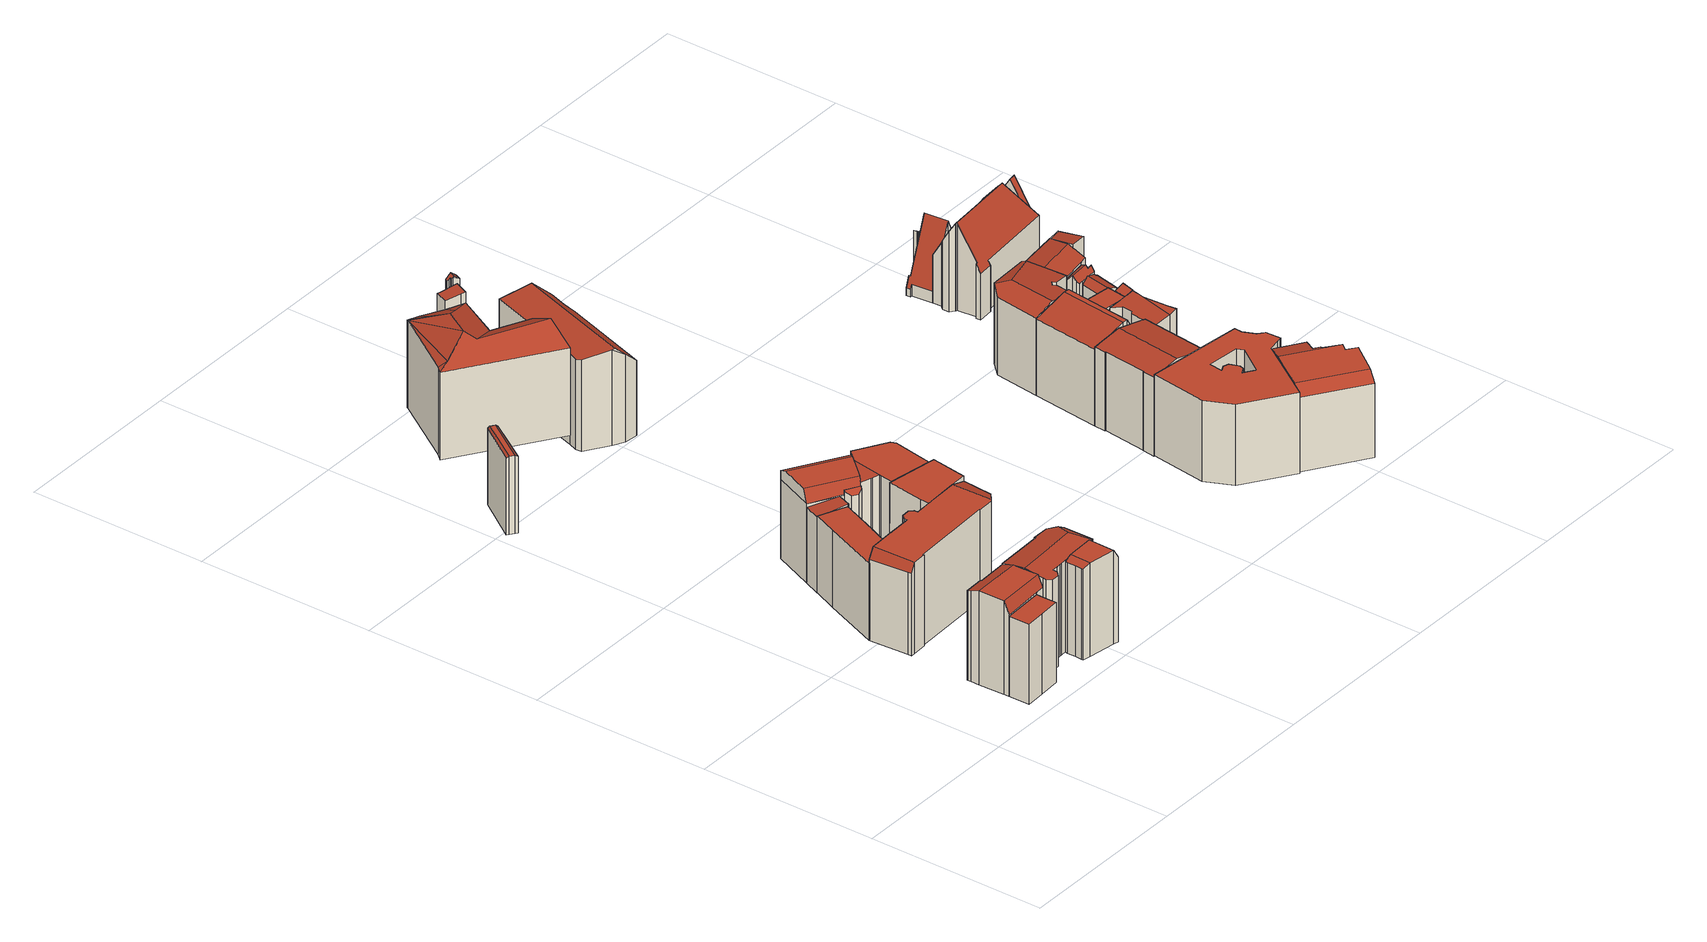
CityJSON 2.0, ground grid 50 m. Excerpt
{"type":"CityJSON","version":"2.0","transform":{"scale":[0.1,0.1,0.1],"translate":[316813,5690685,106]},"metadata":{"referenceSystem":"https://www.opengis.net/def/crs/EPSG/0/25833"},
"CityObjects":{
"building1":{"type":"Building","attributes":{"Gemeindeschluessel":14713000,"Geometrietyp2DReferenz":"3000","function":"31001_9998","roofType":"9999"},"children":["building1-1","building1-2","building1-3","building1-4"]},
"building1-1":{"type":"BuildingPart","attributes":{"Dachtyp_tdc":"tdcPolyFlatRoof","Dachneigung":0,"QualitaetDacherkennung":43,"Geometrietyp2DReferenz":"3000","roofType":"1000","measuredHeight":22.68},"parents":["building1"],"geometry":[{"type":"MultiSurface","lod":"2","boundaries":[[[0,1,2,3]],[[1,4,5,2]],[[4,6,7,5]],[[6,8,9,7]],[[8,10,11,9]],[[10,8,6,4,1,0]],[[3,2,5,7,9,11]],[[3,11,10,0]]],"semantics":{"surfaces":[{"type":"WallSurface"},{"type":"RoofSurface"},{"type":"GroundSurface"},{"type":"ClosureSurface"}],"values":[0,0,0,0,0,1,2,3]}}]},
"building1-2":{"type":"BuildingPart","attributes":{"Dachtyp_tdc":"tdcFreeFormRoof","Dachneigung":10.24,"QualitaetDacherkennung":40,"Geometrietyp2DReferenz":"3000","roofType":"5000","measuredHeight":27},"parents":["building1"],"geometry":[{"type":"MultiSurface","lod":"2","boundaries":[[[12,13,14,15]],[[13,16,17,14]],[[16,18,19,17]],[[18,20,21,19]],[[20,22,23,21]],[[22,24,25,23]],[[24,26,27,28,25]],[[29,30,31,32,33]],[[30,34,35,31]],[[34,36,37,35]],[[36,38,39,37]],[[38,40,41,39]],[[40,42,43,41]],[[42,44,45,46,43]],[[47,48,49,50,51]],[[48,12,15,49]],[[52,44,42,40,53]],[[40,38,36,34,30,29,54,55,56,57,53]],[[57,58,59,60,26,24,22,20,18,16,13,12,48,47,61,62,63,64,52,53]],[[15,14,17,19,21,23,25,28,65,66,67,32,31,35,37,39,41,43,46,68,69,70,50,49]],[[60,27,26]],[[71,58,57]],[[66,65,59,58,71]],[[65,28,27,60,59]],[[29,33,54]],[[56,71,57]],[[33,32,67,55,54]],[[55,67,66,71,56]],[[72,45,44,52]],[[68,46,45,72]],[[64,72,52]],[[51,61,47]],[[50,70,62,61,51]],[[70,69,63,62]],[[69,68,72,64,63]]],"semantics":{"surfaces":[{"type":"WallSurface"},{"type":"RoofSurface"},{"type":"GroundSurface"},{"type":"ClosureSurface"}],"values":[0,0,0,0,0,0,0,0,0,0,0,0,0,0,0,0,1,1,1,2,0,0,3,3,0,0,3,3,0,3,0,0,3,3,3]}}]},
"building1-3":{"type":"BuildingPart","attributes":{"Dachtyp_tdc":"tdcCutGableRoof","Dachneigung":0.282,"QualitaetDacherkennung":69,"Geometrietyp2DReferenz":"3000","roofType":"9999","measuredHeight":26.64},"parents":["building1"],"geometry":[{"type":"MultiSurface","lod":"2","boundaries":[[[45,73,74,46]],[[73,75,76,74]],[[75,77,78,76]],[[77,79,80,78]],[[79,81,82,80]],[[81,83,84,82]],[[83,85,86,84]],[[85,51,50,86]],[[75,73,45,72,64,87]],[[88,61,51,85,83,81,79,77]],[[87,88,77,75]],[[46,74,76,78,80,82,84,86,50,70,69,68]],[[62,61,88]],[[70,50,51,61,62]],[[87,63,62,88]],[[63,69,70,62]],[[64,63,87]],[[45,46,68,72]],[[69,63,64,72,68]]],"semantics":{"surfaces":[{"type":"WallSurface"},{"type":"RoofSurface"},{"type":"GroundSurface"},{"type":"ClosureSurface"}],"values":[0,0,0,0,0,0,0,0,1,1,1,2,0,3,0,3,0,3,3]}}]},
"building1-4":{"type":"BuildingPart","attributes":{"Dachtyp_tdc":"tdcCutGableRoof","Dachneigung":0.435,"QualitaetDacherkennung":63,"Geometrietyp2DReferenz":"3000","roofType":"9999","measuredHeight":26.59},"parents":["building1"],"geometry":[{"type":"MultiSurface","lod":"2","boundaries":[[[27,89,0,3,28]],[[90,91,11,10]],[[91,92,93,11]],[[92,94,95,93]],[[94,96,97,95]],[[96,98,99,97]],[[98,100,101,99]],[[100,102,103,101]],[[102,104,105,103]],[[104,33,32,105]],[[92,91,90,89,27,60,106]],[[107,54,33,104,102,100,98,96,94]],[[106,58,71,56,107,94,92]],[[28,3,11,93,95,97,99,101,103,105,32,67,66,65]],[[90,10,0,89]],[[10,11,3,0]],[[55,54,107]],[[67,32,33,54,55]],[[106,59,58]],[[56,55,107]],[[59,65,66,71,58]],[[71,66,67,55,56]],[[60,59,106]],[[65,59,60,27,28]]],"semantics":{"surfaces":[{"type":"WallSurface"},{"type":"RoofSurface"},{"type":"GroundSurface"},{"type":"ClosureSurface"}],"values":[0,0,0,0,0,0,0,0,0,0,1,1,1,2,0,3,0,3,0,0,3,3,0,3]}}]},
"building2":{"type":"Building","attributes":{"Gemeindeschluessel":14713000,"Dachneigung":90,"Dachorientierung":33.78,"MittlereTraufHoehe":130.33,"QualitaetDacherkennung":100,"ObjektHoehe":22.27,"BodenHoehe":108.37,"Geometrietyp2DReferenz":"3000","AbsoluteHoehe":130.64,"Dachflaeche":45.67,"function":"31001_9998","roofType":"9999","measuredHeight":22.27,"storeysAboveGround":7},"geometry":[{"type":"MultiSurface","lod":"2","boundaries":[[[108,109,110,111]],[[109,112,113,110]],[[112,114,115,113]],[[114,116,117,115]],[[116,118,119,117]],[[118,120,121,119]],[[120,122,123,121]],[[122,124,125,123]],[[124,108,111,125]],[[118,116,114,112]],[[109,108,124,122,120]],[[120,118,112,109]],[[111,110,113,115,117,119,121,123,125]]],"semantics":{"surfaces":[{"type":"WallSurface"},{"type":"RoofSurface"},{"type":"GroundSurface"}],"values":[0,0,0,0,0,0,0,0,0,1,1,1,2]}}]},
"building3":{"type":"Building","attributes":{"Gemeindeschluessel":14713000,"Geometrietyp2DReferenz":"3000","function":"31001_9998","roofType":"9999"},"children":["building3-1","building3-2","building3-3","building3-4","building3-5"]},
"building3-1":{"type":"BuildingPart","attributes":{"Dachtyp_tdc":"tdcFreeFormRoof","Dachneigung":51.14,"QualitaetDacherkennung":22,"Geometrietyp2DReferenz":"3000","roofType":"5000","measuredHeight":11.32},"parents":["building3"],"geometry":[{"type":"MultiSurface","lod":"2","boundaries":[[[126,127,128,129]],[[127,130,131,128]],[[132,130,127,126]],[[132,126,133]],[[132,133,134,130]],[[129,128,131,135,136]],[[137,136,135,138]],[[137,138,134,133]],[[135,131,130,134,138]],[[129,136,137,133,126]]],"semantics":{"surfaces":[{"type":"WallSurface"},{"type":"RoofSurface"},{"type":"GroundSurface"},{"type":"ClosureSurface"}],"values":[0,0,1,1,1,2,3,3,3,3]}}]},
"building3-2":{"type":"BuildingPart","attributes":{"Dachtyp_tdc":"tdcPolyFlatRoof","Dachneigung":0,"QualitaetDacherkennung":30,"Geometrietyp2DReferenz":"3000","roofType":"1000","measuredHeight":21.73},"parents":["building3"],"geometry":[{"type":"MultiSurface","lod":"2","boundaries":[[[139,140,128,141]],[[140,142,126,129,128]],[[143,144,145,146]],[[143,147,148,144]],[[149,150,151,152]],[[150,153,154,151]],[[153,139,141,154]],[[153,150,149,155,147,143,156,142,140,139]],[[141,128,129,136,144,148,157,152,151,154]],[[133,126,142,156,158]],[[133,137,136,129,126]],[[146,159,158,156,143]],[[145,144,136,137]],[[145,137,133,158,159,146]],[[152,157,155,149]],[[157,148,147,155]]],"semantics":{"surfaces":[{"type":"WallSurface"},{"type":"RoofSurface"},{"type":"GroundSurface"},{"type":"ClosureSurface"}],"values":[0,0,0,0,0,0,0,1,2,0,3,0,3,3,3,3]}}]},
"building3-3":{"type":"BuildingPart","attributes":{"Dachtyp_tdc":"tdcGableRoof","Dachneigung":31.53,"QualitaetDacherkennung":59,"Geometrietyp2DReferenz":"3000","roofType":"3100","measuredHeight":12.82},"parents":["building3"],"geometry":[{"type":"MultiSurface","lod":"2","boundaries":[[[160,145,144,161]],[[160,162,159,146]],[[158,159,162,163]],[[160,146,145]],[[144,136,135,161]],[[136,144,145,137]],[[135,136,137,138]],[[161,135,138,160]],[[138,134,163,162,160]],[[163,134,133,158]],[[137,133,134,138]],[[145,146,159,158,133,137]]],"semantics":{"surfaces":[{"type":"WallSurface"},{"type":"RoofSurface"},{"type":"GroundSurface"},{"type":"ClosureSurface"}],"values":[0,1,1,0,2,3,3,3,3,0,3,3]}}]},
"building3-4":{"type":"BuildingPart","attributes":{"Dachtyp_tdc":"tdcPolyFlatRoof","Dachneigung":0,"QualitaetDacherkennung":69,"Geometrietyp2DReferenz":"3000","roofType":"1000","measuredHeight":25.88},"parents":["building3"],"geometry":[{"type":"MultiSurface","lod":"2","boundaries":[[[164,165,160,161,166]],[[167,168,169,131,130]],[[168,170,171,172,169]],[[170,168,167,173,165,164,174,175]],[[166,161,135,131,169,172,176]],[[163,162,160,165,173]],[[138,135,161,160]],[[138,160,162,163,134]],[[130,134,163,173,167]],[[138,134,130,131,135]],[[175,171,170]],[[166,176,174,164]],[[176,172,171,175,174]]],"semantics":{"surfaces":[{"type":"WallSurface"},{"type":"RoofSurface"},{"type":"GroundSurface"},{"type":"ClosureSurface"}],"values":[0,0,0,1,2,0,3,3,0,3,0,3,3]}}]},
"building3-5":{"type":"BuildingPart","attributes":{"Dachtyp_tdc":"tdcFreeFormRoof","Dachneigung":0.218,"QualitaetDacherkennung":49,"Geometrietyp2DReferenz":"3000","roofType":"5000","measuredHeight":25.93},"parents":["building3"],"geometry":[{"type":"MultiSurface","lod":"2","boundaries":[[[177,178,179,180]],[[178,181,182,179]],[[181,183,184,182]],[[183,185,186,184]],[[185,187,188,186]],[[187,164,166,188]],[[171,189,190,172]],[[189,191,192,190]],[[191,193,194,192]],[[193,195,196,194]],[[195,197,198,196]],[[197,199,200,198]],[[199,201,202,200]],[[201,203,204,202]],[[203,205,206,204]],[[205,207,208,206]],[[207,209,149,152,208]],[[210,148,147]],[[210,177,180,148]],[[191,189,171,175,211]],[[212,209,207,205,203]],[[203,201,199,197,195,193,191,211,164,187,185,183,181,178,177,210,212]],[[180,179,182,184,186,188,166,176,172,190,192,194,196,198,200,202,204,206,208,152,157,148]],[[174,164,211]],[[176,166,164,174]],[[175,174,211]],[[176,174,175,171,172]],[[155,149,209,212]],[[157,152,149,155]],[[147,155,212,210]],[[157,155,147,148]]],"semantics":{"surfaces":[{"type":"WallSurface"},{"type":"RoofSurface"},{"type":"GroundSurface"},{"type":"ClosureSurface"}],"values":[0,0,0,0,0,0,0,0,0,0,0,0,0,0,0,0,0,0,0,1,1,1,2,0,3,0,3,0,3,0,3]}}]},
"building4":{"type":"Building","attributes":{"Gemeindeschluessel":14713000,"Geometrietyp2DReferenz":"3000","function":"31001_9998","roofType":"9999"},"children":["building4-1","building4-2","building4-3","building4-4"]},
"building4-1":{"type":"BuildingPart","attributes":{"Dachtyp_tdc":"tdcPolyFlatRoof","Dachneigung":6.88,"QualitaetDacherkennung":59,"Geometrietyp2DReferenz":"3000","roofType":"2100","measuredHeight":22.54},"parents":["building4"],"geometry":[{"type":"MultiSurface","lod":"2","boundaries":[[[213,214,215,216]],[[214,217,218,215]],[[217,214,213,219,220]],[[221,222,216,215,218]],[[220,219,222,221]],[[219,213,216,222]],[[221,218,217,220]]],"semantics":{"surfaces":[{"type":"WallSurface"},{"type":"RoofSurface"},{"type":"GroundSurface"},{"type":"ClosureSurface"}],"values":[0,0,1,2,0,0,3]}}]},
"building4-2":{"type":"BuildingPart","attributes":{"Dachtyp_tdc":"tdcCutGableRoof","Dachneigung":0.321,"QualitaetDacherkennung":66,"Geometrietyp2DReferenz":"3000","roofType":"9999","measuredHeight":26.09},"parents":["building4"],"geometry":[{"type":"MultiSurface","lod":"2","boundaries":[[[223,220,221,224]],[[225,226,227,218,217]],[[226,228,229,227]],[[230,231,232,233]],[[234,235,236,237,238,239,225]],[[238,240,241,242,233,232,239]],[[223,235,234,220]],[[220,234,225]],[[226,231,230,228]],[[225,239,232,231,226]],[[229,243,244,224,221,218,227]],[[244,243,245,246]],[[243,229,228,245]],[[224,244,246,223]],[[217,220,225]],[[217,218,221,220]],[[246,236,235,223]],[[241,240,238,237]],[[242,241,237,236,246,245]],[[228,230,233,242,245]]],"semantics":{"surfaces":[{"type":"WallSurface"},{"type":"RoofSurface"},{"type":"GroundSurface"},{"type":"ClosureSurface"}],"values":[0,0,0,1,1,1,0,0,0,0,2,3,3,3,0,3,3,0,3,3]}}]},
"building4-3":{"type":"BuildingPart","attributes":{"Dachtyp_tdc":"tdcPolyFlatRoof","Dachneigung":35.67,"QualitaetDacherkennung":15,"Geometrietyp2DReferenz":"3000","roofType":"2100","measuredHeight":24.04},"parents":["building4"],"geometry":[{"type":"MultiSurface","lod":"2","boundaries":[[[247,248,235,223,224,249]],[[250,251,252,253]],[[251,254,255,252]],[[254,256,257,255]],[[256,247,249,257]],[[256,254,251,250,258,248,247]],[[249,224,244,253,252,255,257]],[[236,235,248,258]],[[246,244,224,223]],[[246,223,235,236]],[[246,236,258,250,253,244]]],"semantics":{"surfaces":[{"type":"WallSurface"},{"type":"RoofSurface"},{"type":"GroundSurface"},{"type":"ClosureSurface"}],"values":[0,0,0,0,0,1,2,0,3,3,3]}}]},
"building4-4":{"type":"BuildingPart","attributes":{"Dachtyp_tdc":"tdcFreeFormRoof","Dachneigung":0.096,"QualitaetDacherkennung":67,"Geometrietyp2DReferenz":"3000","roofType":"5000","measuredHeight":26.11},"parents":["building4"],"geometry":[{"type":"MultiSurface","lod":"2","boundaries":[[[259,260,261,262]],[[260,263,264,261]],[[263,265,250,253,264]],[[266,267,268,229,228,230]],[[267,269,270,268]],[[269,271,272,270]],[[271,273,274,272]],[[273,275,276,274]],[[275,277,278,276]],[[277,279,280,278]],[[279,259,262,280]],[[275,273,271,269]],[[281,241,237,265,263,260,259,279]],[[269,267,266,281,279,277,275]],[[262,261,264,253,244,243,229,268,270,272,274,276,278,280]],[[242,241,281]],[[237,236,258,250,265]],[[243,244,246,245]],[[245,246,236,237,241,242]],[[244,253,250,258,236,246]],[[230,233,242,281,266]],[[243,245,228,229]],[[228,245,242,233,230]]],"semantics":{"surfaces":[{"type":"WallSurface"},{"type":"RoofSurface"},{"type":"GroundSurface"},{"type":"ClosureSurface"}],"values":[0,0,0,0,0,0,0,0,0,0,0,1,1,1,2,0,0,3,3,3,0,3,3]}}]},
"building5":{"type":"Building","attributes":{"Gemeindeschluessel":14713000,"Dachtyp_tdc":"tdcFreeFormRoof","Dachneigung":28.12,"QualitaetDacherkennung":8,"Geometrietyp2DReferenz":"3000","function":"31001_9998","roofType":"5000","measuredHeight":29.48},"geometry":[{"type":"MultiSurface","lod":"2","boundaries":[[[282,283,284,285]],[[283,286,287,284]],[[286,288,289,287]],[[288,290,291,289]],[[290,292,293,291]],[[292,294,295,293]],[[296,297,298,299,294,292]],[[296,292,290]],[[300,297,296,290,288]],[[300,288,286]],[[286,297,300]],[[283,297,286]],[[283,298,297]],[[283,301,298]],[[301,283,282]],[[301,282,302]],[[303,299,298,301,302,304]],[[299,303,305,294]],[[305,303,304]],[[294,305,306,295]],[[305,304,307,306]],[[307,308,285,284,287,289,291,293,295,306]],[[304,302,308,307]],[[302,282,285,308]]],"semantics":{"surfaces":[{"type":"WallSurface"},{"type":"RoofSurface"},{"type":"GroundSurface"}],"values":[0,0,0,0,0,0,1,1,1,1,1,1,1,1,1,1,1,1,0,0,0,2,0,0]}}]},
"building6":{"type":"Building","attributes":{"Dachtyp_tdc":"tdcPolyFlatRoof","Gemeindeschluessel":14713000,"Dachneigung":6.8,"QualitaetDacherkennung":21,"Geometrietyp2DReferenz":"3000","function":"31001_9998","roofType":"2100","measuredHeight":27.83},"geometry":[{"type":"MultiSurface","lod":"2","boundaries":[[[309,310,311,312]],[[310,313,314,311]],[[313,315,316,314]],[[315,317,318,316]],[[317,319,320,318]],[[319,309,312,320]],[[319,317,315,313,310,309]],[[312,311,314,316,318,320]]],"semantics":{"surfaces":[{"type":"WallSurface"},{"type":"RoofSurface"},{"type":"GroundSurface"}],"values":[0,0,0,0,0,0,1,2]}}]},
"building7":{"type":"Building","attributes":{"Dachtyp_tdc":"tdcFreeFormRoof","Gemeindeschluessel":14713000,"Dachneigung":42.8,"QualitaetDacherkennung":11,"Geometrietyp2DReferenz":"3000","function":"31001_9998","roofType":"5000","measuredHeight":27.36},"geometry":[{"type":"MultiSurface","lod":"2","boundaries":[[[321,322,323,324,325,326,327]],[[324,328,325]],[[329,327,326]],[[330,331,332,333,334,335,336,337,338,339,340]],[[322,321,331,330]],[[321,327,332,331]],[[327,329,333,332]],[[329,341,334,333]],[[341,342,335,334]],[[342,343,336,335]],[[343,344,337,336]],[[344,328,338,337]],[[328,324,339,338]],[[324,323,340,339]],[[323,322,330,340]],[[326,325,328,344,343,342,341,329]]],"semantics":{"surfaces":[{"type":"RoofSurface"},{"type":"WallSurface"},{"type":"GroundSurface"}],"values":[0,1,1,2,1,1,1,1,1,1,1,1,1,1,1,0]}}]},
"building8":{"type":"Building","attributes":{"Dachtyp_tdc":"tdcFreeFormRoof","Gemeindeschluessel":14713000,"Dachneigung":40.55,"QualitaetDacherkennung":43,"Geometrietyp2DReferenz":"3000","function":"31001_9998","roofType":"5000","measuredHeight":28.33},"geometry":[{"type":"MultiSurface","lod":"2","boundaries":[[[345,346,347,348]],[[346,349,350,347]],[[349,351,352,350]],[[351,353,354,352]],[[353,351,355,356]],[[357,358,359,356,355,349,346,345]],[[359,353,356]],[[351,349,355]],[[354,360,361,362,348,347,350,352]],[[353,359,360,354]],[[359,358,361,360]],[[358,357,362,361]],[[357,345,348,362]]],"semantics":{"surfaces":[{"type":"WallSurface"},{"type":"RoofSurface"},{"type":"GroundSurface"}],"values":[0,0,0,0,1,1,0,0,2,0,0,0,0]}}]},
"building9":{"type":"Building","attributes":{"Dachtyp_tdc":"tdcPolyFlatRoof","Gemeindeschluessel":14713000,"Dachneigung":0,"QualitaetDacherkennung":22,"Geometrietyp2DReferenz":"3000","function":"31001_9998","roofType":"1000","measuredHeight":23},"geometry":[{"type":"MultiSurface","lod":"2","boundaries":[[[363,364,365,366]],[[364,367,368,365]],[[367,369,370,368]],[[369,371,372,370]],[[371,373,374,372]],[[373,375,376,374]],[[375,377,378,376]],[[377,379,380,378]],[[379,381,382,380]],[[383,384,385,386]],[[384,387,388,385]],[[387,389,390,388]],[[389,391,392,390]],[[391,393,394,392]],[[393,395,396,394]],[[395,397,398,396]],[[397,399,400,398]],[[399,401,402,400]],[[401,383,386,402]],[[381,403,404,382]],[[403,405,406,404]],[[405,407,408,406]],[[407,363,366,408]],[[407,405,403,381,379,377,375,373,371,369,367,364,363],[383,401,399,397,395,393,391,389,387,384]],[[366,365,368,370,372,374,376,378,380,382,404,406,408],[386,385,388,390,392,394,396,398,400,402]]],"semantics":{"surfaces":[{"type":"WallSurface"},{"type":"RoofSurface"},{"type":"GroundSurface"}],"values":[0,0,0,0,0,0,0,0,0,0,0,0,0,0,0,0,0,0,0,0,0,0,0,1,2]}}]},
"building10":{"type":"Building","attributes":{"Dachtyp_tdc":"tdcFreeFormRoof","Gemeindeschluessel":14713000,"Dachneigung":10.22,"QualitaetDacherkennung":62,"Geometrietyp2DReferenz":"3000","function":"31001_9998","roofType":"5000","measuredHeight":23.83},"geometry":[{"type":"MultiSurface","lod":"2","boundaries":[[[409,410,411,412]],[[410,413,414,411]],[[413,415,416,414]],[[415,417,418,416]],[[417,419,420,418]],[[419,421,422,420]],[[421,423,424,422]],[[423,409,412,424]],[[423,421,425,426]],[[426,425,419,417,415,413,410,409]],[[421,419,425]],[[409,423,426]],[[412,411,414,416,418,420,422,424]]],"semantics":{"surfaces":[{"type":"WallSurface"},{"type":"RoofSurface"},{"type":"GroundSurface"}],"values":[0,0,0,0,0,0,0,0,1,1,0,0,2]}}]},
"building11":{"type":"Building","attributes":{"Dachtyp_tdc":"tdcFreeFormRoof","Gemeindeschluessel":14713000,"Dachneigung":2.39,"QualitaetDacherkennung":51,"Geometrietyp2DReferenz":"3000","function":"31001_9998","roofType":"5000","measuredHeight":23.47},"geometry":[{"type":"MultiSurface","lod":"2","boundaries":[[[427,428,429,430]],[[428,431,432,429]],[[431,433,434,432]],[[433,435,436,434]],[[435,437,438,436]],[[437,439,440,438]],[[439,441,442,440]],[[441,443,444,442]],[[443,445,446,444]],[[445,447,448,446]],[[447,449,450,448]],[[449,451,452,450]],[[451,453,454,452]],[[453,455,456,454]],[[455,457,458,456]],[[457,427,430,458]],[[445,443,459,460]],[[461,462,463,464,465,466,467,468]],[[469,470,471,468,467,472,460,459,473]],[[439,469,473,441]],[[441,473,459,443]],[[447,460,472,449]],[[449,472,467,451]],[[433,468,471,435]],[[435,471,470,437]],[[437,470,469,439]],[[431,461,468,433]],[[451,467,466,453]],[[453,466,465,455]],[[455,465,464,457]],[[457,464,463,427]],[[427,463,462,428]],[[428,462,461,431]],[[445,460,447]],[[430,429,432,434,436,438,440,442,444,446,448,450,452,454,456,458]]],"semantics":{"surfaces":[{"type":"WallSurface"},{"type":"RoofSurface"},{"type":"GroundSurface"}],"values":[0,0,0,0,0,0,0,0,0,0,0,0,0,0,0,0,1,1,1,0,0,0,0,0,0,0,0,0,0,0,0,0,0,0,2]}}]},
"building12":{"type":"Building","attributes":{"Gemeindeschluessel":14713000,"Geometrietyp2DReferenz":"3000","function":"31001_9998","roofType":"9999"},"children":["building12-1","building12-2","building12-3","building12-4","building12-5"]},
"building12-1":{"type":"BuildingPart","attributes":{"Dachtyp_tdc":"tdcPolyFlatRoof","Dachneigung":8.44,"QualitaetDacherkennung":50,"Geometrietyp2DReferenz":"3000","roofType":"2100","measuredHeight":19.68},"parents":["building12"],"geometry":[{"type":"MultiSurface","lod":"2","boundaries":[[[474,475,476,477,478]],[[479,480,481,482,483]],[[480,484,485,481]],[[484,486,487,485]],[[486,488,489,487]],[[488,490,491,489]],[[490,488,486,484,480,479,475,474,492,493]],[[478,477,482,481,485,487,489,491,494]],[[479,483,476,475]],[[483,482,477,476]],[[492,495,496,493]],[[478,494,496,495,492,474]],[[496,494,491,490,493]]],"semantics":{"surfaces":[{"type":"WallSurface"},{"type":"RoofSurface"},{"type":"GroundSurface"},{"type":"ClosureSurface"}],"values":[0,0,0,0,0,0,1,2,0,3,0,3,3]}}]},
"building12-2":{"type":"BuildingPart","attributes":{"Dachtyp_tdc":"tdcPolyFlatRoof","Dachneigung":16.2,"QualitaetDacherkennung":53,"Geometrietyp2DReferenz":"3000","roofType":"2100","measuredHeight":19.94},"parents":["building12"],"geometry":[{"type":"MultiSurface","lod":"2","boundaries":[[[497,498,474,478,499]],[[497,500,501,495,492,498]],[[478,494,502,503,499]],[[501,500,503,502,504]],[[500,497,499,503]],[[492,474,498]],[[495,496,494,478,474,492]],[[504,496,495,501]],[[504,502,494,496]]],"semantics":{"surfaces":[{"type":"WallSurface"},{"type":"RoofSurface"},{"type":"GroundSurface"},{"type":"ClosureSurface"}],"values":[0,1,2,0,0,0,3,0,3]}}]},
"building12-3":{"type":"BuildingPart","attributes":{"Dachtyp_tdc":"tdcCutGableRoof","Dachneigung":17.6,"QualitaetDacherkennung":41,"Geometrietyp2DReferenz":"3000","roofType":"9999","measuredHeight":24.92},"parents":["building12"],"geometry":[{"type":"MultiSurface","lod":"2","boundaries":[[[505,506,507,420]],[[506,508,509,507]],[[508,510,511,509]],[[510,512,513,511]],[[512,514,515,513]],[[514,516,517,518,515]],[[519,520,521,522,523]],[[520,524,525,521]],[[524,526,527,525]],[[526,528,529,527]],[[528,530,531,529]],[[530,505,420,531]],[[510,508,506,505,530]],[[528,526,524,520,519,516,514,512]],[[530,528,512,510]],[[420,507,509,511,513,515,518,522,521,525,527,529,531]],[[523,517,516,519]],[[523,522,518,517]]],"semantics":{"surfaces":[{"type":"WallSurface"},{"type":"RoofSurface"},{"type":"GroundSurface"},{"type":"ClosureSurface"}],"values":[0,0,0,0,0,0,0,0,0,0,0,0,1,1,1,2,0,3]}}]},
"building12-4":{"type":"BuildingPart","attributes":{"Dachtyp_tdc":"tdcPolyFlatRoof","Dachneigung":0,"QualitaetDacherkennung":10,"Geometrietyp2DReferenz":"3000","roofType":"1000","measuredHeight":19.01},"parents":["building12"],"geometry":[{"type":"MultiSurface","lod":"2","boundaries":[[[517,532,533,518]],[[532,534,535,533]],[[534,504,502,535]],[[536,537,538,491,490]],[[537,523,522,538]],[[523,537,536,493,496,504,534,532,517]],[[518,533,535,502,494,491,538,522]],[[494,502,504,496]],[[490,493,536]],[[494,496,493,490,491]],[[518,522,523,517]]],"semantics":{"surfaces":[{"type":"WallSurface"},{"type":"RoofSurface"},{"type":"GroundSurface"},{"type":"ClosureSurface"}],"values":[0,0,0,0,0,1,2,3,0,3,3]}}]},
"building12-5":{"type":"BuildingPart","attributes":{"Dachtyp_tdc":"tdcPolyFlatRoof","Dachneigung":17.31,"QualitaetDacherkennung":53,"Geometrietyp2DReferenz":"3000","roofType":"2100","measuredHeight":20.05},"parents":["building12"],"geometry":[{"type":"MultiSurface","lod":"2","boundaries":[[[476,539,540,477]],[[539,541,542,540]],[[541,483,482,542]],[[541,539,476,483]],[[482,477,540,542]],[[477,482,483,476]]],"semantics":{"surfaces":[{"type":"WallSurface"},{"type":"RoofSurface"},{"type":"GroundSurface"},{"type":"ClosureSurface"}],"values":[0,0,0,1,2,3]}}]},
"building13":{"type":"Building","attributes":{"Gemeindeschluessel":14713000,"Dachneigung":90,"Dachorientierung":0,"MittlereTraufHoehe":127.31,"QualitaetDacherkennung":67,"ObjektHoehe":15.53,"BodenHoehe":111.78,"Geometrietyp2DReferenz":"3000","AbsoluteHoehe":127.31,"Dachflaeche":2.28,"function":"31001_9998","roofType":"1000","measuredHeight":15.53,"storeysAboveGround":5},"geometry":[{"type":"MultiSurface","lod":"2","boundaries":[[[543,544,545,546]],[[544,547,548,545]],[[547,549,550,548]],[[549,551,552,550]],[[551,543,546,552]],[[551,549,547,544,543]],[[546,545,548,550,552]]],"semantics":{"surfaces":[{"type":"WallSurface"},{"type":"RoofSurface"},{"type":"GroundSurface"}],"values":[0,0,0,0,0,1,2]}}]},
"building14":{"type":"Building","attributes":{"Dachtyp_tdc":"tdcFreeFormRoof","Gemeindeschluessel":14713000,"Dachneigung":10.31,"QualitaetDacherkennung":35,"Geometrietyp2DReferenz":"3000","function":"31001_9998","roofType":"5000","measuredHeight":24.28},"geometry":[{"type":"MultiSurface","lod":"2","boundaries":[[[553,554,507,509]],[[554,555,556,507]],[[555,557,558,556]],[[557,559,560,558]],[[559,561,562,560]],[[561,563,564,562]],[[563,565,566,564]],[[565,567,568,566]],[[567,569,570,568]],[[569,571,515,570]],[[571,553,509,515]],[[572,573,559,557,574]],[[575,572,574,555,554,553]],[[571,569,567,565,563,561,573,572,575]],[[561,559,573]],[[553,571,575]],[[557,555,574]],[[509,507,556,558,560,562,564,566,568,570,515]]],"semantics":{"surfaces":[{"type":"WallSurface"},{"type":"RoofSurface"},{"type":"GroundSurface"}],"values":[0,0,0,0,0,0,0,0,0,0,0,1,1,1,0,0,0,2]}}]},
"building15":{"type":"Building","attributes":{"Gemeindeschluessel":14713000,"Geometrietyp2DReferenz":"3000","function":"31001_9998","roofType":"9999"},"children":["building15-1","building15-2","building15-3","building15-4"]},
"building15-1":{"type":"BuildingPart","attributes":{"Dachtyp_tdc":"tdcFreeFormRoof","Dachneigung":50.56,"QualitaetDacherkennung":13,"Geometrietyp2DReferenz":"3000","roofType":"5000","measuredHeight":20.48},"parents":["building15"],"geometry":[{"type":"MultiSurface","lod":"2","boundaries":[[[576,577,578,579]],[[577,580,581,578]],[[580,582,583,581]],[[582,584,585,586,583]],[[587,588,589,590,591]],[[588,592,593,589]],[[592,594,595,593]],[[594,596,597,595]],[[596,598,562,597]],[[598,599,600,562]],[[594,592,588,587,601,602,603,584,582,580,577]],[[577,576,599,598,596,594]],[[600,579,578,581,583,586,604,590,589,593,595,597,562]],[[576,579,600,599]],[[603,585,584]],[[591,601,587]],[[590,604,602,601,591]],[[604,586,585,603,602]]],"semantics":{"surfaces":[{"type":"WallSurface"},{"type":"RoofSurface"},{"type":"GroundSurface"},{"type":"ClosureSurface"}],"values":[0,0,0,0,0,0,0,0,0,0,1,1,2,3,0,0,3,3]}}]},
"building15-2":{"type":"BuildingPart","attributes":{"Dachtyp_tdc":"tdcFreeFormRoof","Dachneigung":21.98,"QualitaetDacherkennung":34,"Geometrietyp2DReferenz":"3000","roofType":"5000","measuredHeight":18.86},"parents":["building15"],"geometry":[{"type":"MultiSurface","lod":"2","boundaries":[[[605,606,607,608]],[[606,609,535,607]],[[609,610,611,535]],[[610,612,533,611]],[[612,591,590,533]],[[585,613,614,586]],[[613,605,608,614]],[[615,601,591,612,610]],[[610,609,606,605,613,585,603,615]],[[608,607,535,611,533,590,604,586,614]],[[602,601,615]],[[604,590,591,601,602]],[[603,602,615]],[[604,602,603,585,586]]],"semantics":{"surfaces":[{"type":"WallSurface"},{"type":"RoofSurface"},{"type":"GroundSurface"},{"type":"ClosureSurface"}],"values":[0,0,0,0,0,0,0,1,1,2,0,3,0,3]}}]},
"building15-3":{"type":"BuildingPart","attributes":{"Dachtyp_tdc":"tdcPolyFlatRoof","Dachneigung":15.14,"QualitaetDacherkennung":76,"Geometrietyp2DReferenz":"3000","roofType":"2100","measuredHeight":22.83},"parents":["building15"],"geometry":[{"type":"MultiSurface","lod":"2","boundaries":[[[616,617,618,619]],[[617,620,621,618]],[[620,622,623,624,625,621]],[[620,617,616,626,627,622]],[[625,619,618,621]],[[627,628,623,622]],[[616,619,625,624,626]],[[626,624,623,628,627]]],"semantics":{"surfaces":[{"type":"WallSurface"},{"type":"RoofSurface"},{"type":"GroundSurface"},{"type":"ClosureSurface"}],"values":[0,0,0,1,2,0,3,3]}}]},
"building15-4":{"type":"BuildingPart","attributes":{"Dachtyp_tdc":"tdcGableRoof","Dachneigung":12.53,"QualitaetDacherkennung":78,"Geometrietyp2DReferenz":"3000","roofType":"3100","measuredHeight":22.24},"parents":["building15"],"geometry":[{"type":"MultiSurface","lod":"2","boundaries":[[[624,629,630,625]],[[629,631,576,579,630]],[[632,633,560,600,599]],[[633,634,616,619,560]],[[635,636,628,627,637]],[[631,638,623,628,636,632]],[[624,623,638,629]],[[629,638,631]],[[633,635,637,634]],[[632,636,635,633]],[[619,625,630,579,600,560]],[[626,616,634]],[[625,619,616,626,624]],[[599,576,631,632]],[[599,600,579,576]],[[627,626,634,637]],[[628,623,624,626,627]]],"semantics":{"surfaces":[{"type":"WallSurface"},{"type":"RoofSurface"},{"type":"GroundSurface"},{"type":"ClosureSurface"}],"values":[0,0,0,0,1,1,0,0,0,0,2,0,3,0,3,0,3]}}]},
"building16":{"type":"Building","attributes":{"name":"Thomashaus","Gemeindeschluessel":14713000,"Geometrietyp2DReferenz":"3000","function":"31001_9998","roofType":"9999"},"children":["building16-1","building16-2","building16-3","building16-4","building16-5","building16-6","building16-7","building16-8"]},
"building16-1":{"type":"BuildingPart","attributes":{"Dachtyp_tdc":"tdcPolyFlatRoof","Dachneigung":43.55,"QualitaetDacherkennung":31,"Geometrietyp2DReferenz":"3000","roofType":"2100","measuredHeight":8.55},"parents":["building16"],"geometry":[{"type":"MultiSurface","lod":"2","boundaries":[[[639,640,641]],[[639,642,643,640]],[[644,645,646,642,639,647,648,649]],[[650,640,643,651,652]],[[641,647,639]],[[648,653,649]],[[641,640,650,654]],[[641,654,655,653,648,647]],[[651,643,642,646]],[[656,645,644]],[[652,651,646,645,656,657]],[[649,653,655,657,656,644]],[[655,654,650,652,657]]],"semantics":{"surfaces":[{"type":"WallSurface"},{"type":"RoofSurface"},{"type":"GroundSurface"},{"type":"ClosureSurface"}],"values":[0,0,1,2,0,0,3,3,3,0,3,0,3]}}]},
"building16-2":{"type":"BuildingPart","attributes":{"Dachtyp_tdc":"tdcGableRoof","Dachneigung":59.89,"QualitaetDacherkennung":65,"Geometrietyp2DReferenz":"3000","roofType":"3100","measuredHeight":21.53},"parents":["building16"],"geometry":[{"type":"MultiSurface","lod":"2","boundaries":[[[658,659,660,661]],[[659,662,663,660]],[[659,658,664]],[[658,665,666,664]],[[662,659,664,666,667]],[[668,661,660,663]],[[658,661,668,669,665]],[[669,670,665]],[[668,663,662,670,669]],[[666,665,670,667]],[[667,670,662]]],"semantics":{"surfaces":[{"type":"WallSurface"},{"type":"RoofSurface"},{"type":"GroundSurface"},{"type":"ClosureSurface"}],"values":[0,0,0,1,1,2,3,0,3,0,3]}}]},
"building16-3":{"type":"BuildingPart","attributes":{"Dachtyp_tdc":"tdcPolyFlatRoof","Dachneigung":59.27,"QualitaetDacherkennung":45,"Geometrietyp2DReferenz":"3000","roofType":"2100","measuredHeight":17.14},"parents":["building16"],"geometry":[{"type":"MultiSurface","lod":"2","boundaries":[[[671,672,658,661,673]],[[674,675,676,677,678]],[[675,671,673,676]],[[675,674,672,671]],[[673,661,668,677,676]],[[678,669,665,658,672,674]],[[668,661,658,665,669]],[[678,677,668,669]]],"semantics":{"surfaces":[{"type":"WallSurface"},{"type":"RoofSurface"},{"type":"GroundSurface"},{"type":"ClosureSurface"}],"values":[0,0,0,1,2,0,3,3]}}]},
"building16-4":{"type":"BuildingPart","attributes":{"Dachtyp_tdc":"tdcGableRoof","Dachneigung":52.3,"QualitaetDacherkennung":76,"Geometrietyp2DReferenz":"3000","roofType":"3100","measuredHeight":6.43},"parents":["building16"],"geometry":[{"type":"MultiSurface","lod":"2","boundaries":[[[679,680,681,682]],[[683,641,640,684]],[[654,679,682,650]],[[685,653,648,686,687,688]],[[689,687,686,647,641]],[[683,689,641]],[[679,685,688,680]],[[654,653,685,679]],[[682,681,684,640,650]],[[684,681,680,683]],[[650,640,641,654]],[[680,688,687,689,683]],[[686,648,647]],[[647,648,653,654,641]]],"semantics":{"surfaces":[{"type":"WallSurface"},{"type":"RoofSurface"},{"type":"GroundSurface"},{"type":"ClosureSurface"}],"values":[0,0,0,1,1,0,0,0,2,3,3,3,0,3]}}]},
"building16-5":{"type":"BuildingPart","attributes":{"Dachtyp_tdc":"tdcHipAndGableRoof","Dachneigung":59.98,"QualitaetDacherkennung":41,"Geometrietyp2DReferenz":"3000","roofType":"5000","measuredHeight":24.91},"parents":["building16"],"geometry":[{"type":"MultiSurface","lod":"2","boundaries":[[[690,691,692,693]],[[691,694,695,692]],[[694,696,697,695]],[[696,698,699,697]],[[698,700,701,699]],[[700,702,703,701]],[[702,704,705,703]],[[704,706,707,705]],[[706,708,709,707]],[[708,710,711,712,709]],[[713,684,714,715]],[[713,689,683,684]],[[716,717,682,681,680,688]],[[717,678,677,682]],[[718,719,720,663,662]],[[719,721,722,720]],[[721,723,724,722]],[[723,690,693,724]],[[719,718,667,670,669,725]],[[669,678,717,716,713,715,726,727,728,710,708,706,704,702,700,725]],[[700,698,696,694,691,690,723,721,719,725]],[[693,692,695,697,699,701,703,705,707,709,712,729,714,684,681,682,677,668,663,720,722,724]],[[728,711,710]],[[726,715,714,729,727]],[[727,729,712,711,728]],[[716,688,687,689,713]],[[680,681,684,683]],[[680,683,689,687,688]],[[677,678,669,668]],[[662,667,718]],[[663,668,669,670,662]],[[662,670,667]]],"semantics":{"surfaces":[{"type":"WallSurface"},{"type":"RoofSurface"},{"type":"GroundSurface"},{"type":"ClosureSurface"}],"values":[0,0,0,0,0,0,0,0,0,0,0,0,0,0,0,0,0,0,1,1,1,2,0,3,3,0,3,3,3,0,3,3]}}]},
"building16-6":{"type":"BuildingPart","attributes":{"Dachtyp_tdc":"tdcPolyFlatRoof","Dachneigung":33.99,"QualitaetDacherkennung":33,"Geometrietyp2DReferenz":"3000","roofType":"2100","measuredHeight":11.92},"parents":["building16"],"geometry":[{"type":"MultiSurface","lod":"2","boundaries":[[[730,731,732,733]],[[731,734,735,732]],[[731,730,736,645,656,737,738,739,740,741,742,743,744,745,746,734]],[[735,747,748,749,750,751,752,753,754,755,756,652,651,733,732]],[[734,746,747,735]],[[746,745,748,747]],[[745,744,749,748]],[[744,743,750,749]],[[743,742,751,750]],[[742,741,752,751]],[[741,740,753,752]],[[740,739,754,753]],[[739,738,757,755,754]],[[657,758,737,656]],[[657,652,756,758]],[[646,645,736]],[[651,652,657,656,645,646]],[[733,651,646,736,730]],[[758,757,738,737]],[[758,756,755,757]]],"semantics":{"surfaces":[{"type":"WallSurface"},{"type":"RoofSurface"},{"type":"GroundSurface"},{"type":"ClosureSurface"}],"values":[0,0,1,2,0,0,0,0,0,0,0,0,0,0,3,0,3,3,0,3]}}]},
"building16-7":{"type":"BuildingPart","attributes":{"Dachtyp_tdc":"tdcGableRoof","Dachneigung":67.14,"QualitaetDacherkennung":12,"Geometrietyp2DReferenz":"3000","roofType":"3100","measuredHeight":19.5},"parents":["building16"],"geometry":[{"type":"MultiSurface","lod":"2","boundaries":[[[759,715,714,643,642]],[[711,760,761,712]],[[760,762,763,761]],[[762,764,765,763]],[[764,766,767,765]],[[766,768,769,767]],[[768,770,771,769]],[[770,772,730,733,771]],[[770,768,766,764,762,760,711,728,773]],[[773,726,715,759,774,772,770]],[[643,714,729,712,761,763,765,767,769,771,733,651]],[[727,726,773]],[[729,714,715,726,727]],[[728,727,773]],[[711,712,729,727,728]],[[774,736,730,772]],[[733,730,736,646,651]],[[759,642,646,736,774]],[[642,643,651,646]]],"semantics":{"surfaces":[{"type":"WallSurface"},{"type":"RoofSurface"},{"type":"GroundSurface"},{"type":"ClosureSurface"}],"values":[0,0,0,0,0,0,0,0,1,1,2,0,3,0,3,0,3,0,3]}}]},
"building16-8":{"type":"BuildingPart","attributes":{"Dachtyp_tdc":"tdcPolyFlatRoof","Dachneigung":0,"QualitaetDacherkennung":81,"Geometrietyp2DReferenz":"3000","roofType":"1000","measuredHeight":4.72},"parents":["building16"],"geometry":[{"type":"MultiSurface","lod":"2","boundaries":[[[757,775,776,755]],[[775,777,778,776]],[[777,779,780,778]],[[779,781,782,780]],[[781,655,650,782]],[[655,781,779,777,775,757,758,657]],[[652,756,755,776,778,780,782,650]],[[756,652,657,758]],[[755,756,758,757]],[[652,650,655,657]]],"semantics":{"surfaces":[{"type":"WallSurface"},{"type":"RoofSurface"},{"type":"GroundSurface"},{"type":"ClosureSurface"}],"values":[0,0,0,0,0,1,2,3,3,3]}}]}
},
"vertices":[
[305,117,235],[305,93,235],[305,93,8],[305,117,8],[306,59,235],[306,59,8],[246,56,235],[246,56,8],[191,53,235],[191,53,8],[190,112,235],[190,112,8],
[400,121,268],[390,120,268],[390,120,8],[400,121,8],[374,120,268],[374,120,8],[375,109,266],[375,109,8],[364,98,265],[364,98,8],[342,98,265],[342,98,8],[331,108,267],[331,108,8],[331,118,268],[331,118,241],[331,118,8],[325,235,266],[462,239,267],[462,239,8],[325,235,8],[325,235,264],[462,241,266],[462,241,8],[462,243,266],[462,243,8],[509,243,266],[509,243,8],[529,223,270],[529,223,8],[539,212,266],[539,212,8],[537,126,268],[537,126,249],[537,126,8],[424,122,268],[408,121,268],[408,121,8],[424,122,8],[424,122,265],[536,126,268],[513,180,278],[326,217,270],[327,204,272],[327,194,274],[328,171,278],[330,146,273],[330,132,271],[330,131,271],[431,122,268],[445,122,268],[523,125,268],[526,125,268],[330,132,8],[328,171,8],[327,204,8],[536,126,8],[523,125,8],[445,122,8],[328,171,274],[536,126,250],
[535,48,249],[535,48,8],[521,51,274],[521,51,8],[444,63,274],[444,63,8],[422,67,265],[422,67,8],[422,71,265],[422,71,8],[423,90,265],[423,90,8],[423,114,265],[423,114,8],[523,125,274],[445,122,274],
[305,117,241],[190,112,239],[190,112,240],[189,126,273],[189,126,8],[187,199,274],[187,199,8],[186,223,266],[186,223,8],[186,231,263],[186,231,8],[186,234,262],[186,234,8],[240,236,262],[240,236,8],[240,232,264],[240,232,8],[330,132,273],[327,204,274],
[33,1458,241],[27,1462,246],[27,1462,24],[33,1458,24],[14,1471,246],[14,1471,24],[8,1475,241],[8,1475,24],[88,1590,241],[88,1590,24],[92,1587,246],[92,1587,24],[105,1579,246],[105,1579,24],[109,1576,241],[109,1576,24],[71,1517,241],[71,1517,24],
[336,695,114],[337,695,114],[337,695,15],[336,695,15],[440,653,114],[440,653,15],[343,680,129],[326,671,114],[435,654,114],[435,654,15],[326,671,15],[326,671,108],[435,654,108],
[342,709,233],[337,695,233],[342,709,15],[336,695,233],[298,603,233],[298,603,15],[298,603,108],[298,603,117],[264,521,233],[264,521,15],[175,518,233],[237,674,233],[237,674,15],[175,518,15],[265,742,233],[265,742,15],[191,518,233],[326,671,233],[191,518,15],[326,671,125],[315,643,144],
[422,551,108],[422,551,15],[429,609,144],[435,654,116],
[419,526,274],[422,551,274],[419,526,15],[440,653,274],[579,631,274],[579,631,15],[564,530,274],[564,530,260],[564,530,15],[435,654,274],[517,529,274],[519,529,274],[517,529,15],
[331,523,274],[330,530,274],[330,530,15],[331,523,15],[340,543,274],[340,543,15],[363,544,274],[363,544,15],[373,534,274],[373,534,15],[374,524,274],[374,524,15],[551,441,265],[551,441,15],[521,416,275],[521,416,15],[515,411,275],[515,411,15],[469,409,275],[469,409,15],[469,411,275],[469,411,15],[234,402,274],[234,402,15],[234,399,274],[234,399,15],[195,398,273],[195,398,15],[182,397,249],[182,397,15],[181,406,249],[181,406,15],[175,518,245],[264,521,274],[517,529,275],[191,518,273],
[342,709,239],[265,742,229],[265,742,14],[342,709,14],[285,788,229],[285,788,14],[344,708,239],[358,745,239],[358,745,14],[344,708,14],
[368,739,239],[368,739,14],[285,788,239],[333,902,239],[333,902,14],[488,810,239],[488,810,14],[488,810,264],[333,902,264],[324,880,274],[472,792,274],[358,745,241],[368,739,241],[406,717,241],[412,724,266],[414,727,275],[290,800,275],[438,754,274],[458,777,274],[460,779,274],[460,779,14],[406,717,14],[460,779,239],[406,717,239],
[366,736,251],[368,739,254],[366,736,14],[405,717,254],[402,712,250],[402,712,14],[405,717,14],[387,709,243],[387,709,14],[372,719,243],[372,719,14],[406,717,254],
[445,692,275],[431,701,271],[431,701,14],[445,692,14],[427,703,270],[427,703,14],[405,717,265],[488,810,275],[575,758,275],[575,758,14],[581,745,275],[581,745,14],[594,719,242],[594,719,14],[579,631,242],[579,631,14],[562,634,275],[562,634,14],[440,653,275],[440,653,14],[444,686,275],[444,686,14],[460,779,275],
[181,1808,281],[298,1986,281],[298,1986,32],[181,1808,32],[300,1990,281],[300,1990,32],[331,1977,281],[331,1977,32],[390,1945,281],[390,1945,32],[442,1923,281],[442,1923,32],[380,1805,281],[380,1805,32],[367,1896,310],[329,1885,325],[286,1811,327],[294,1777,314],[314,1942,302],[199,1793,294],[164,1789,281],[460,1683,322],[436,1607,281],[483,1756,281],[483,1756,32],[436,1607,32],[164,1789,32],
[390,1945,305],[405,1981,305],[405,1981,33],[390,1945,33],[417,1976,306],[417,1976,33],[460,1963,312],[460,1963,33],[442,1923,312],[442,1923,33],[431,1928,310],[431,1928,33],
[562,1505,220],[653,1756,212],[638,1780,233],[658,1830,230],[608,1852,280],[500,1521,280],[525,1509,254],[526,1887,263],[493,1525,278],[653,1756,6],[562,1505,6],[525,1509,6],[493,1525,6],[429,1568,6],[426,1584,6],[436,1607,6],[483,1756,6],[526,1887,6],[658,1830,6],[638,1780,6],[429,1568,265],[426,1584,263],[436,1607,264],[483,1756,263],
[470,1995,304],[468,1998,301],[468,1998,33],[470,1995,33],[471,2005,301],[471,2005,33],[497,1994,304],[497,1994,33],[490,1978,304],[490,1978,33],[484,2000,316],[477,1984,316],[474,1993,309],[472,1988,310],[474,1985,313],[474,1985,33],[472,1988,33],[474,1993,33],
[1182,430,280],[1352,410,280],[1352,410,50],[1182,430,50],[1458,398,280],[1458,398,50],[1456,377,280],[1456,377,50],[1471,343,280],[1471,343,50],[1489,329,280],[1489,329,50],[1491,286,280],[1491,286,50],[1487,285,280],[1487,285,50],[1475,283,280],[1475,283,50],[1441,277,280],[1441,277,50],[1396,323,280],[1389,341,280],[1389,341,50],[1396,323,50],[1298,351,280],[1298,351,50],[1294,313,280],[1294,313,50],[1311,321,280],[1311,321,50],[1325,316,280],[1325,316,50],[1336,290,280],[1336,290,50],[1332,277,280],[1332,277,50],[1315,268,280],[1315,268,50],[1345,248,280],[1345,248,50],[1329,107,280],[1329,107,50],[1196,197,280],[1196,197,50],[1162,271,280],[1162,271,50],
[1182,430,272],[1186,465,272],[1186,465,48],[1182,430,48],[1187,465,272],[1187,465,48],[1201,589,272],[1201,589,48],[1199,589,272],[1199,589,48],[1202,622,272],[1202,622,48],[1374,602,270],[1374,602,48],[1352,410,270],[1352,410,48],[1284,612,287],[1262,421,287],
[1508,180,265],[1506,175,265],[1506,175,54],[1508,180,54],[1547,145,265],[1547,145,54],[1546,143,265],[1546,143,54],[1533,125,265],[1533,125,54],[1559,107,265],[1559,107,54],[1560,107,265],[1560,107,54],[1559,106,265],[1559,106,54],[1487,2,265],[1487,2,54],[1329,107,265],[1329,107,54],[1349,137,265],[1349,137,54],[1390,200,265],[1390,200,54],[1412,233,265],[1412,233,54],[1441,277,265],[1441,277,54],[1516,228,265],[1516,228,54],[1491,191,265],[1491,191,54],[1507,31,284],[1349,137,284],[1547,145,288],[1506,175,288],[1508,180,287],[1491,191,287],[1516,228,278],[1441,277,278],[1412,233,289],[1546,143,289],[1560,107,288],[1559,107,288],[1533,125,288],[1390,200,287],[1559,106,288],
[1486,723,245],[1483,706,245],[1483,706,241],[1483,706,48],[1486,723,48],[1457,592,243],[1407,598,235],[1407,598,48],[1457,592,48],[1457,592,241],[1416,673,235],[1416,673,48],[1422,678,236],[1422,678,48],[1426,708,236],[1426,708,48],[1407,732,233],[1407,732,48],[1475,724,243],[1442,728,238],[1461,725,48],[1461,725,239],[1461,725,238],
[1494,758,248],[1486,723,247],[1494,758,48],[1491,759,247],[1466,761,239],[1466,761,48],[1491,759,48],[1466,761,238],
[1202,622,266],[1224,813,266],[1224,813,48],[1225,813,267],[1225,813,48],[1320,802,297],[1320,802,48],[1335,800,297],[1335,800,48],[1350,798,269],[1350,798,48],[1363,797,246],[1363,797,238],[1363,797,48],[1353,716,246],[1350,687,246],[1350,687,48],[1353,716,48],[1353,716,238],[1355,681,235],[1355,681,48],[1346,605,235],[1346,605,48],[1312,609,297],[1312,609,48],[1298,610,297],[1298,610,48],
[1446,787,238],[1446,787,48],[1469,784,238],[1469,784,48],[1407,732,238],[1377,735,238],[1377,735,48],
[1481,618,247],[1481,618,48],[1481,589,249],[1481,589,48],
[1485,284,213],[1507,271,213],[1507,271,58],[1485,284,58],[1503,264,213],[1503,264,58],[1489,273,213],[1489,273,58],[1475,282,213],[1475,282,58],
[1225,813,268],[1224,813,267],[1240,940,268],[1240,940,48],[1275,977,277],[1275,977,48],[1401,991,267],[1401,991,48],[1416,868,267],[1416,868,48],[1367,861,276],[1367,861,48],[1358,869,278],[1358,869,48],[1349,860,279],[1349,860,48],[1356,851,277],[1356,851,48],[1350,798,277],[1293,938,291],[1403,977,272],[1271,973,279],[1278,807,291],
[1497,885,248],[1498,873,253],[1498,873,48],[1497,885,48],[1499,867,245],[1499,867,48],[1514,869,246],[1514,869,48],[1512,858,233],[1512,858,225],[1512,858,48],[1460,854,233],[1448,853,233],[1448,853,48],[1460,854,48],[1460,854,224],[1442,857,239],[1442,857,48],[1441,869,253],[1441,869,48],[1441,870,252],[1441,870,48],[1416,868,252],[1416,872,251],[1416,872,48],[1476,855,233],[1482,855,233],[1491,856,233],[1482,855,48],
[1514,851,224],[1498,781,224],[1498,781,48],[1514,851,48],[1469,784,236],[1468,785,237],[1468,785,48],[1446,787,224],[1511,851,225],[1511,851,48],[1482,855,237],
[1533,1006,255],[1573,1011,255],[1573,1011,48],[1533,1006,48],[1566,930,276],[1566,930,48],[1522,928,276],[1522,928,266],[1522,928,256],[1522,928,48],[1533,1004,256],[1529,974,264],[1525,945,270],
[1517,888,256],[1517,888,48],[1497,885,256],[1416,872,256],[1401,991,256],[1533,1006,256],[1401,991,257],[1409,929,270],[1533,1006,257],[1517,888,257],
[1542,1304,108],[1542,1304,49],[1542,1304,95],[1485,1299,108],[1485,1299,49],[1565,1335,135],[1523,1331,135],[1482,1327,135],[1551,1305,108],[1561,1306,108],[1567,1306,108],[1567,1306,49],[1482,1327,49],[1565,1335,49],[1567,1306,100],[1567,1306,95],[1567,1306,96],[1565,1335,106],[1565,1335,96],
[1689,1278,188],[1696,1185,182],[1696,1185,49],[1689,1278,49],[1676,1183,182],[1676,1183,49],[1692,1232,265],[1669,1276,189],[1673,1231,265],[1676,1187,189],[1669,1276,49],[1669,1276,186],[1671,1254,187],
[1688,1298,185],[1689,1278,218],[1688,1298,49],[1620,1271,221],[1618,1293,185],[1618,1293,49],[1620,1271,49],[1620,1271,186],
[1570,1268,95],[1570,1267,95],[1570,1267,49],[1570,1268,49],[1546,1265,95],[1546,1265,49],[1570,1268,100],[1556,1305,113],[1559,1266,113],[1570,1267,100],[1546,1265,96],
[1405,1115,180],[1404,1129,203],[1404,1129,49],[1405,1115,49],[1410,1130,204],[1410,1130,49],[1405,1185,296],[1405,1185,49],[1401,1186,297],[1401,1186,49],[1400,1186,298],[1400,1186,49],[1388,1197,279],[1388,1197,49],[1386,1215,246],[1386,1215,49],[1394,1223,234],[1394,1223,49],[1398,1224,234],[1398,1224,49],[1395,1251,186],[1395,1251,82],[1395,1251,49],[1546,1265,186],[1489,1259,49],[1489,1259,186],[1570,1267,186],[1570,1268,185],[1676,1183,189],[1678,1147,191],[1678,1147,49],[1448,1126,191],[1448,1126,49],[1448,1119,180],[1448,1119,49],[1608,1205,298],[1488,1259,186],[1464,1257,186],[1439,1255,186],[1464,1257,49],
[1473,1326,168],[1471,1350,168],[1471,1350,49],[1473,1326,49],[1481,1362,161],[1481,1362,49],[1482,1327,162],[1564,1340,106],[1569,1340,103],[1568,1350,104],[1564,1350,106],[1561,1379,106],[1539,1378,121],[1531,1383,126],[1539,1392,120],[1500,1388,146],[1502,1364,146],[1502,1364,49],[1500,1388,49],[1539,1392,49],[1531,1383,49],[1539,1378,49],[1561,1379,49],[1564,1350,49],[1568,1350,49],[1569,1340,49],[1564,1340,49],[1569,1340,96],[1564,1340,96],
[1485,1299,186],[1390,1310,81],[1390,1310,49],[1385,1309,70],[1385,1309,49],[1384,1322,70],[1384,1322,49],[1396,1323,99],[1396,1323,49],[1397,1319,99],[1397,1319,49],[1458,1324,244],[1458,1324,49],[1473,1326,207],[1464,1257,244],[1482,1327,186],
[1619,1345,96],[1619,1345,49],[1622,1319,96],[1622,1319,49],[1571,1313,96],[1571,1313,49],[1571,1306,96],[1571,1306,49]
]}
